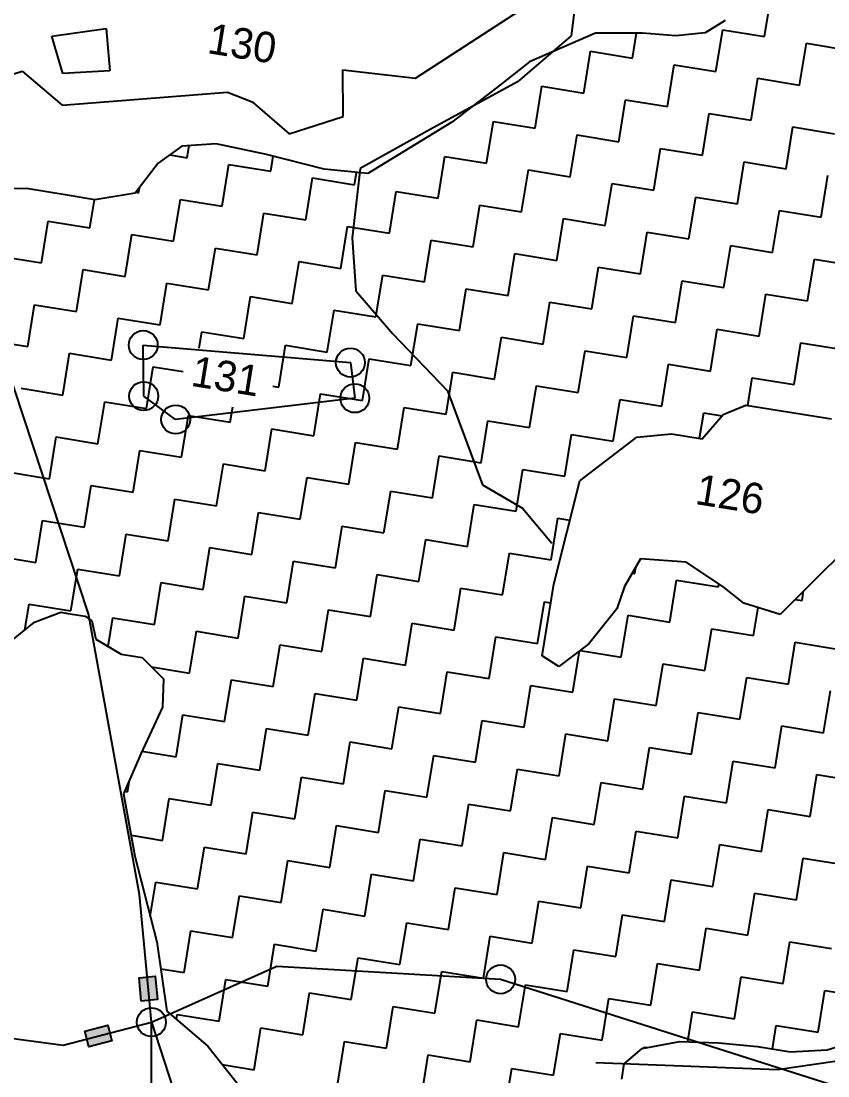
# Model space of a CAD drawing. Header units: metres. Extents: x 318079 to 324759, y 1863980 to 1868406.
# Drawn here: x 319785.2 to 320038, y 1867672.5 to 1868003 of the extents above; entities that cross this region are included whole.
import ezdxf

# ---------------------------------------------------------------- set-up
doc = ezdxf.new("R2010")
doc.units = ezdxf.units.M
for name, color, linetype in [('LINE_WATER', 4, 'Continuous'), ('OTHERS', 1, 'Continuous'), ('POLY_HATCH', 12, 'Continuous'), ('POLY_PARCEL', 6, 'Continuous'), ('TEXT_PARCEL', 7, 'Continuous')]:
    doc.layers.add(name, color=color, linetype=linetype)
doc.styles.add('TEXT_MAP', font='')
doc.styles.get('TEXT_MAP').set_extended_font_data('Kruti Dev 050')

msp = doc.modelspace()

# ---------------------------------------------------------------- hatches: boundary and pattern name
for points in [[(319827.23, 1867703.73), (319822.14, 1867703.25), (319822.83, 1867695.9), (319827.92, 1867696.37)], [(319813.61, 1867683.45), (319812.32, 1867688.4), (319805.17, 1867686.54), (319806.45, 1867681.59)]]:
    msp.add_hatch(color=256).paths.add_polyline_path(points)

# ---------------------------------------------------------------- linework, layer by layer
for points in [[(319822.83, 1867695.9), (319822.14, 1867703.25), (319827.23, 1867703.73), (319827.92, 1867696.37)], [(319805.17, 1867686.54), (319812.32, 1867688.4), (319813.61, 1867683.45), (319806.45, 1867681.59)]]:
    msp.add_lwpolyline(points, close=True)
for centre in [(319823.45, 1867901.49), (319888.38, 1867896), (319823.61, 1867885.49), (319889.78, 1867884.83), (319833.62, 1867878.17), (319935.45, 1867702.74), (319826.02, 1867689.32)]:
    msp.add_circle(centre, 4.52)
at = {"layer": 'LINE_WATER'}
for p, q in [((319960.8, 1868023.57), (319957.52, 1867998.4)), ((319957.52, 1867998.4), (319940.77, 1867983.93)), ((319940.77, 1867983.93), (319913.42, 1867969.06)), ((319913.42, 1867969.06), (319891.41, 1867956.83)), ((319891.41, 1867956.83), (319888.95, 1867935.13)), ((319888.95, 1867935.13), (319890.12, 1867918.46)), ((319890.12, 1867918.46), (319901.65, 1867905.02)), ((319901.65, 1867905.02), (319918.79, 1867887.17)), ((319918.79, 1867887.17), (319929.83, 1867857.67)), ((319929.83, 1867857.67), (319942.36, 1867850.38)), ((319942.36, 1867850.38), (319951.48, 1867839.44)), ((320022.2, 1867674.48), (320081.41, 1867683.14)), ((319965.35, 1867676.64), (320022.2, 1867674.48))]:
    msp.add_line(p, q, dxfattribs=at)
at = {"layer": 'OTHERS'}
for p, q in [((319794.76, 1867998.25), (319811.82, 1868000.73)), ((319798.24, 1867986.63), (319794.76, 1867998.25)), ((319811.82, 1868000.73), (319813.02, 1867987.45)), ((319813.02, 1867987.45), (319798.24, 1867986.63))]:
    msp.add_line(p, q, dxfattribs=at)
at = {"layer": 'POLY_HATCH', "linetype": 'Continuous'}
for p, q in [((320018.18, 1867998.18), (320020.3, 1868011.29)), ((320018.18, 1867998.18), (320020.3, 1868011.29)), ((319976.74, 1867991.44), (319978.01, 1867999.25)), ((319976.74, 1867991.44), (319978.01, 1867999.25)), ((320002.96, 1867987.2), (320005.08, 1868000.3)), ((320002.96, 1867987.2), (320005.08, 1868000.3)), ((320005.08, 1868000.3), (320018.18, 1867998.18)), ((320005.08, 1868000.3), (320018.18, 1867998.18)), ((320029.17, 1867982.96), (320031.29, 1867996.06)), ((320029.17, 1867982.96), (320031.29, 1867996.06)), ((320031.29, 1867996.06), (320044.39, 1867993.94)), ((320031.29, 1867996.06), (320044.39, 1867993.94)), ((319961.52, 1867980.45), (319963.64, 1867993.55)), ((319961.52, 1867980.45), (319963.64, 1867993.55)), ((319963.64, 1867993.55), (319976.74, 1867991.44)), ((319963.64, 1867993.55), (319976.74, 1867991.44)), ((319987.73, 1867976.21), (319989.85, 1867989.32)), ((319987.73, 1867976.21), (319989.85, 1867989.32)), ((319989.85, 1867989.32), (320002.96, 1867987.2)), ((319989.85, 1867989.32), (320002.96, 1867987.2)), ((320013.94, 1867971.97), (320016.06, 1867985.08)), ((320013.94, 1867971.97), (320016.06, 1867985.08)), ((320016.06, 1867985.08), (320029.17, 1867982.96)), ((320016.06, 1867985.08), (320029.17, 1867982.96)), ((319946.29, 1867969.46), (319948.41, 1867982.57)), ((319946.29, 1867969.46), (319948.41, 1867982.57)), ((319948.41, 1867982.57), (319961.52, 1867980.45)), ((319948.41, 1867982.57), (319961.52, 1867980.45)), ((319972.51, 1867965.22), (319974.63, 1867978.33)), ((319972.51, 1867965.22), (319974.63, 1867978.33)), ((319974.63, 1867978.33), (319987.73, 1867976.21)), ((319974.63, 1867978.33), (319987.73, 1867976.21)), ((319931.07, 1867958.48), (319933.19, 1867971.58)), ((319931.07, 1867958.48), (319933.19, 1867971.58)), ((319933.19, 1867971.58), (319946.29, 1867969.46)), ((319933.19, 1867971.58), (319946.29, 1867969.46)), ((319998.72, 1867960.98), (320000.84, 1867974.09)), ((319998.72, 1867960.98), (320000.84, 1867974.09)), ((320000.84, 1867974.09), (320013.94, 1867971.97)), ((320000.84, 1867974.09), (320013.94, 1867971.97)), ((320024.93, 1867956.75), (320027.05, 1867969.85)), ((320024.93, 1867956.75), (320027.05, 1867969.85)), ((320027.05, 1867969.85), (320040.15, 1867967.73)), ((320027.05, 1867969.85), (320040.15, 1867967.73)), ((319957.28, 1867954.24), (319959.4, 1867967.34)), ((319957.28, 1867954.24), (319959.4, 1867967.34)), ((319959.4, 1867967.34), (319972.51, 1867965.22)), ((319959.4, 1867967.34), (319972.51, 1867965.22)), ((319831.76, 1867961.09), (319837.21, 1867960.21)), ((319831.76, 1867961.09), (319837.21, 1867960.21)), ((319837.21, 1867960.21), (319837.82, 1867963.99)), ((319837.21, 1867960.21), (319837.82, 1867963.99)), ((319983.49, 1867950), (319985.61, 1867963.1)), ((319983.49, 1867950), (319985.61, 1867963.1)), ((319985.61, 1867963.1), (319998.72, 1867960.98)), ((319985.61, 1867963.1), (319998.72, 1867960.98)), ((319848.2, 1867944.99), (319850.32, 1867958.09)), ((319848.2, 1867944.99), (319850.32, 1867958.09)), ((319850.32, 1867958.09), (319863.42, 1867955.97)), ((319850.32, 1867958.09), (319863.42, 1867955.97)), ((319863.42, 1867955.97), (319864.18, 1867960.65)), ((319863.42, 1867955.97), (319864.18, 1867960.65)), ((319915.84, 1867947.49), (319917.96, 1867960.6)), ((319915.84, 1867947.49), (319917.96, 1867960.6)), ((319917.96, 1867960.6), (319931.07, 1867958.48)), ((319917.96, 1867960.6), (319931.07, 1867958.48)), ((320009.7, 1867945.76), (320011.82, 1867958.86)), ((320009.7, 1867945.76), (320011.82, 1867958.86)), ((320011.82, 1867958.86), (320024.93, 1867956.75)), ((320011.82, 1867958.86), (320024.93, 1867956.75)), ((319889.63, 1867951.73), (319890.26, 1867955.59)), ((319889.63, 1867951.73), (319890.26, 1867955.59)), ((319942.05, 1867943.25), (319944.17, 1867956.36)), ((319942.05, 1867943.25), (319944.17, 1867956.36)), ((319944.17, 1867956.36), (319957.28, 1867954.24)), ((319944.17, 1867956.36), (319957.28, 1867954.24)), ((320035.91, 1867941.52), (320038.03, 1867954.63)), ((320035.91, 1867941.52), (320038.03, 1867954.63)), ((319874.41, 1867940.75), (319876.53, 1867953.85)), ((319874.41, 1867940.75), (319876.53, 1867953.85)), ((319876.53, 1867953.85), (319889.63, 1867951.73)), ((319876.53, 1867953.85), (319889.63, 1867951.73)), ((319968.27, 1867939.01), (319970.39, 1867952.12)), ((319968.27, 1867939.01), (319970.39, 1867952.12)), ((319970.39, 1867952.12), (319983.49, 1867950)), ((319970.39, 1867952.12), (319983.49, 1867950)), ((319821.14, 1867949.36), (319821.99, 1867949.23)), ((319821.14, 1867949.36), (319821.99, 1867949.23)), ((319821.99, 1867949.23), (319822.24, 1867950.79)), ((319821.99, 1867949.23), (319822.24, 1867950.79)), ((319900.62, 1867936.51), (319902.74, 1867949.61)), ((319900.62, 1867936.51), (319902.74, 1867949.61)), ((319902.74, 1867949.61), (319915.84, 1867947.49)), ((319902.74, 1867949.61), (319915.84, 1867947.49)), ((319994.48, 1867934.77), (319996.6, 1867947.88)), ((319994.48, 1867934.77), (319996.6, 1867947.88)), ((319996.6, 1867947.88), (320009.7, 1867945.76)), ((319996.6, 1867947.88), (320009.7, 1867945.76)), ((319806.76, 1867938.24), (319808.19, 1867947.05)), ((319806.76, 1867938.24), (319808.19, 1867947.05)), ((319832.97, 1867934), (319835.09, 1867947.11)), ((319832.97, 1867934), (319835.09, 1867947.11)), ((319835.09, 1867947.11), (319848.2, 1867944.99)), ((319835.09, 1867947.11), (319848.2, 1867944.99)), ((319926.83, 1867932.27), (319928.95, 1867945.37)), ((319926.83, 1867932.27), (319928.95, 1867945.37)), ((319928.95, 1867945.37), (319942.05, 1867943.25)), ((319928.95, 1867945.37), (319942.05, 1867943.25)), ((319859.18, 1867929.76), (319861.3, 1867942.87)), ((319859.18, 1867929.76), (319861.3, 1867942.87)), ((319861.3, 1867942.87), (319874.41, 1867940.75)), ((319861.3, 1867942.87), (319874.41, 1867940.75)), ((320020.69, 1867930.53), (320022.81, 1867943.64)), ((320020.69, 1867930.53), (320022.81, 1867943.64)), ((320022.81, 1867943.64), (320035.91, 1867941.52)), ((320022.81, 1867943.64), (320035.91, 1867941.52)), ((319791.54, 1867927.26), (319793.66, 1867940.36)), ((319791.54, 1867927.26), (319793.66, 1867940.36)), ((319793.66, 1867940.36), (319806.76, 1867938.24)), ((319793.66, 1867940.36), (319806.76, 1867938.24)), ((319885.39, 1867925.52), (319887.51, 1867938.63)), ((319885.39, 1867925.52), (319887.51, 1867938.63)), ((319887.51, 1867938.63), (319900.62, 1867936.51)), ((319887.51, 1867938.63), (319900.62, 1867936.51)), ((319953.04, 1867928.03), (319955.16, 1867941.13)), ((319953.04, 1867928.03), (319955.16, 1867941.13)), ((319955.16, 1867941.13), (319968.27, 1867939.01)), ((319955.16, 1867941.13), (319968.27, 1867939.01)), ((319817.75, 1867923.02), (319819.87, 1867936.12)), ((319817.75, 1867923.02), (319819.87, 1867936.12)), ((319819.87, 1867936.12), (319832.97, 1867934)), ((319819.87, 1867936.12), (319832.97, 1867934)), ((319979.25, 1867923.79), (319981.37, 1867936.89)), ((319979.25, 1867923.79), (319981.37, 1867936.89)), ((319981.37, 1867936.89), (319994.48, 1867934.77)), ((319981.37, 1867936.89), (319994.48, 1867934.77)), ((319843.96, 1867918.78), (319846.08, 1867931.88)), ((319843.96, 1867918.78), (319846.08, 1867931.88)), ((319846.08, 1867931.88), (319859.18, 1867929.76)), ((319846.08, 1867931.88), (319859.18, 1867929.76)), ((319911.6, 1867921.28), (319913.72, 1867934.39)), ((319911.6, 1867921.28), (319913.72, 1867934.39)), ((319913.72, 1867934.39), (319926.83, 1867932.27)), ((319913.72, 1867934.39), (319926.83, 1867932.27)), ((320005.46, 1867919.55), (320007.58, 1867932.65)), ((320005.46, 1867919.55), (320007.58, 1867932.65)), ((320007.58, 1867932.65), (320020.69, 1867930.53)), ((320007.58, 1867932.65), (320020.69, 1867930.53)), ((319778.43, 1867929.38), (319791.54, 1867927.26)), ((319778.43, 1867929.38), (319791.54, 1867927.26)), ((319937.82, 1867917.04), (319939.94, 1867930.15)), ((319937.82, 1867917.04), (319939.94, 1867930.15)), ((319939.94, 1867930.15), (319953.04, 1867928.03)), ((319939.94, 1867930.15), (319953.04, 1867928.03)), ((320031.67, 1867915.31), (320033.79, 1867928.41)), ((320031.67, 1867915.31), (320033.79, 1867928.41)), ((320033.79, 1867928.41), (320046.9, 1867926.29)), ((320033.79, 1867928.41), (320046.9, 1867926.29)), ((319802.52, 1867912.03), (319804.64, 1867925.14)), ((319802.52, 1867912.03), (319804.64, 1867925.14)), ((319804.64, 1867925.14), (319817.75, 1867923.02)), ((319804.64, 1867925.14), (319817.75, 1867923.02)), ((319870.17, 1867914.54), (319872.29, 1867927.64)), ((319870.17, 1867914.54), (319872.29, 1867927.64)), ((319872.29, 1867927.64), (319885.39, 1867925.52)), ((319872.29, 1867927.64), (319885.39, 1867925.52)), ((319964.03, 1867912.8), (319966.15, 1867925.91)), ((319964.03, 1867912.8), (319966.15, 1867925.91)), ((319966.15, 1867925.91), (319979.25, 1867923.79)), ((319966.15, 1867925.91), (319979.25, 1867923.79)), ((319896.38, 1867910.3), (319898.5, 1867923.4)), ((319896.38, 1867910.3), (319898.5, 1867923.4)), ((319898.5, 1867923.4), (319911.6, 1867921.28)), ((319898.5, 1867923.4), (319911.6, 1867921.28)), ((319990.24, 1867908.56), (319992.36, 1867921.67)), ((319990.24, 1867908.56), (319992.36, 1867921.67)), ((319992.36, 1867921.67), (320005.46, 1867919.55)), ((319992.36, 1867921.67), (320005.46, 1867919.55)), ((319828.73, 1867907.79), (319830.85, 1867920.9)), ((319828.73, 1867907.79), (319830.85, 1867920.9)), ((319830.85, 1867920.9), (319843.96, 1867918.78)), ((319830.85, 1867920.9), (319843.96, 1867918.78)), ((319922.59, 1867906.06), (319924.71, 1867919.16)), ((319922.59, 1867906.06), (319924.71, 1867919.16)), ((319924.71, 1867919.16), (319937.82, 1867917.04)), ((319924.71, 1867919.16), (319937.82, 1867917.04)), ((319854.94, 1867903.55), (319857.06, 1867916.66)), ((319854.94, 1867903.55), (319857.06, 1867916.66)), ((319857.06, 1867916.66), (319870.17, 1867914.54)), ((319857.06, 1867916.66), (319870.17, 1867914.54)), ((319948.8, 1867901.82), (319950.92, 1867914.92)), ((319948.8, 1867901.82), (319950.92, 1867914.92)), ((319950.92, 1867914.92), (319964.03, 1867912.8)), ((319950.92, 1867914.92), (319964.03, 1867912.8)), ((320016.45, 1867904.32), (320018.57, 1867917.43)), ((320016.45, 1867904.32), (320018.57, 1867917.43)), ((320018.57, 1867917.43), (320031.67, 1867915.31)), ((320018.57, 1867917.43), (320031.67, 1867915.31)), ((319787.3, 1867901.04), (319789.42, 1867914.15)), ((319787.3, 1867901.04), (319789.42, 1867914.15)), ((319789.42, 1867914.15), (319802.52, 1867912.03)), ((319789.42, 1867914.15), (319802.52, 1867912.03)), ((319881.15, 1867899.31), (319883.27, 1867912.42)), ((319881.15, 1867899.31), (319883.27, 1867912.42)), ((319883.27, 1867912.42), (319896.38, 1867910.3)), ((319883.27, 1867912.42), (319896.38, 1867910.3)), ((319813.51, 1867896.81), (319815.63, 1867909.91)), ((319813.51, 1867896.81), (319815.63, 1867909.91)), ((319815.63, 1867909.91), (319828.73, 1867907.79)), ((319815.63, 1867909.91), (319828.73, 1867907.79)), ((319975.01, 1867897.58), (319977.13, 1867910.68)), ((319975.01, 1867897.58), (319977.13, 1867910.68)), ((319977.13, 1867910.68), (319990.24, 1867908.56)), ((319977.13, 1867910.68), (319990.24, 1867908.56)), ((319841.01, 1867900.54), (319841.84, 1867905.67)), ((319841.01, 1867900.54), (319841.84, 1867905.67)), ((319841.84, 1867905.67), (319854.94, 1867903.55)), ((319841.84, 1867905.67), (319854.94, 1867903.55)), ((319907.37, 1867895.07), (319909.48, 1867908.18)), ((319907.37, 1867895.07), (319909.48, 1867908.18)), ((319909.48, 1867908.18), (319922.59, 1867906.06)), ((319909.48, 1867908.18), (319922.59, 1867906.06)), ((320001.22, 1867893.34), (320003.34, 1867906.44)), ((320001.22, 1867893.34), (320003.34, 1867906.44)), ((320003.34, 1867906.44), (320016.45, 1867904.32)), ((320003.34, 1867906.44), (320016.45, 1867904.32)), ((319774.19, 1867903.16), (319787.3, 1867901.04)), ((319774.19, 1867903.16), (319787.3, 1867901.04)), ((319933.58, 1867890.83), (319935.7, 1867903.94)), ((319933.58, 1867890.83), (319935.7, 1867903.94)), ((319935.7, 1867903.94), (319948.8, 1867901.82)), ((319935.7, 1867903.94), (319948.8, 1867901.82)), ((320027.43, 1867889.1), (320029.55, 1867902.2)), ((320027.43, 1867889.1), (320029.55, 1867902.2)), ((320029.55, 1867902.2), (320042.66, 1867900.08)), ((320029.55, 1867902.2), (320042.66, 1867900.08)), ((319798.28, 1867885.82), (319800.4, 1867898.93)), ((319798.28, 1867885.82), (319800.4, 1867898.93)), ((319800.4, 1867898.93), (319813.51, 1867896.81)), ((319800.4, 1867898.93), (319813.51, 1867896.81)), ((319865.93, 1867888.33), (319868.05, 1867901.43)), ((319865.93, 1867888.33), (319868.05, 1867901.43)), ((319868.05, 1867901.43), (319881.15, 1867899.31)), ((319868.05, 1867901.43), (319881.15, 1867899.31)), ((319959.79, 1867886.59), (319961.91, 1867899.7)), ((319959.79, 1867886.59), (319961.91, 1867899.7)), ((319961.91, 1867899.7), (319975.01, 1867897.58)), ((319961.91, 1867899.7), (319975.01, 1867897.58)), ((319892.14, 1867884.09), (319894.26, 1867897.19)), ((319892.14, 1867884.09), (319894.26, 1867897.19)), ((319894.26, 1867897.19), (319907.37, 1867895.07)), ((319894.26, 1867897.19), (319907.37, 1867895.07)), ((319986, 1867882.35), (319988.12, 1867895.46)), ((319986, 1867882.35), (319988.12, 1867895.46)), ((319988.12, 1867895.46), (320001.22, 1867893.34)), ((319988.12, 1867895.46), (320001.22, 1867893.34)), ((319824.49, 1867881.58), (319826.61, 1867894.69)), ((319824.49, 1867881.58), (319826.61, 1867894.69)), ((319826.61, 1867894.69), (319836.01, 1867893.17)), ((319826.61, 1867894.69), (319836.01, 1867893.17)), ((319918.35, 1867879.85), (319920.47, 1867892.95)), ((319918.35, 1867879.85), (319920.47, 1867892.95)), ((319920.47, 1867892.95), (319933.58, 1867890.83)), ((319920.47, 1867892.95), (319933.58, 1867890.83)), ((319864.1, 1867888.62), (319865.93, 1867888.33)), ((319864.1, 1867888.62), (319865.93, 1867888.33)), ((319944.56, 1867875.61), (319946.68, 1867888.71)), ((319944.56, 1867875.61), (319946.68, 1867888.71)), ((319946.68, 1867888.71), (319959.79, 1867886.59)), ((319946.68, 1867888.71), (319959.79, 1867886.59)), ((320012.93, 1867882.6), (320014.33, 1867891.22)), ((320012.93, 1867882.6), (320014.33, 1867891.22)), ((320014.33, 1867891.22), (320027.43, 1867889.1)), ((320014.33, 1867891.22), (320027.43, 1867889.1)), ((319785.18, 1867887.94), (319798.28, 1867885.82)), ((319785.18, 1867887.94), (319798.28, 1867885.82)), ((319876.91, 1867873.1), (319879.03, 1867886.21)), ((319876.91, 1867873.1), (319879.03, 1867886.21)), ((319879.03, 1867886.21), (319892.14, 1867884.09)), ((319879.03, 1867886.21), (319892.14, 1867884.09)), ((319809.27, 1867870.59), (319811.39, 1867883.7)), ((319809.27, 1867870.59), (319811.39, 1867883.7)), ((319811.39, 1867883.7), (319824.49, 1867881.58)), ((319811.39, 1867883.7), (319824.49, 1867881.58)), ((319850.7, 1867877.34), (319851.49, 1867882.17)), ((319850.7, 1867877.34), (319851.49, 1867882.17)), ((319903.13, 1867868.86), (319905.25, 1867881.97)), ((319903.13, 1867868.86), (319905.25, 1867881.97)), ((319905.25, 1867881.97), (319918.35, 1867879.85)), ((319905.25, 1867881.97), (319918.35, 1867879.85)), ((319970.77, 1867871.37), (319972.89, 1867884.47)), ((319970.77, 1867871.37), (319972.89, 1867884.47)), ((319972.89, 1867884.47), (319986, 1867882.35)), ((319972.89, 1867884.47), (319986, 1867882.35)), ((319835.48, 1867866.35), (319837.6, 1867879.46)), ((319835.48, 1867866.35), (319837.6, 1867879.46)), ((319837.6, 1867879.46), (319850.7, 1867877.34)), ((319837.6, 1867879.46), (319850.7, 1867877.34)), ((319997.81, 1867872.27), (319999.1, 1867880.23)), ((319997.81, 1867872.27), (319999.1, 1867880.23)), ((319999.1, 1867880.23), (320004.85, 1867879.3)), ((319999.1, 1867880.23), (320004.85, 1867879.3)), ((319861.69, 1867862.12), (319863.81, 1867875.22)), ((319861.69, 1867862.12), (319863.81, 1867875.22)), ((319863.81, 1867875.22), (319876.91, 1867873.1)), ((319863.81, 1867875.22), (319876.91, 1867873.1)), ((319929.34, 1867864.62), (319931.46, 1867877.73)), ((319929.34, 1867864.62), (319931.46, 1867877.73)), ((319931.46, 1867877.73), (319944.56, 1867875.61)), ((319931.46, 1867877.73), (319944.56, 1867875.61)), ((319794.04, 1867859.61), (319796.16, 1867872.71)), ((319794.04, 1867859.61), (319796.16, 1867872.71)), ((319796.16, 1867872.71), (319809.27, 1867870.59)), ((319796.16, 1867872.71), (319809.27, 1867870.59)), ((319955.55, 1867860.38), (319957.67, 1867873.49)), ((319955.55, 1867860.38), (319957.67, 1867873.49)), ((319957.67, 1867873.49), (319970.77, 1867871.37)), ((319957.67, 1867873.49), (319970.77, 1867871.37)), ((319887.9, 1867857.88), (319890.02, 1867870.98)), ((319887.9, 1867857.88), (319890.02, 1867870.98)), ((319890.02, 1867870.98), (319903.13, 1867868.86)), ((319890.02, 1867870.98), (319903.13, 1867868.86)), ((319820.25, 1867855.37), (319822.37, 1867868.47)), ((319820.25, 1867855.37), (319822.37, 1867868.47)), ((319822.37, 1867868.47), (319835.48, 1867866.35)), ((319822.37, 1867868.47), (319835.48, 1867866.35)), ((319914.11, 1867853.64), (319916.23, 1867866.74)), ((319914.11, 1867853.64), (319916.23, 1867866.74)), ((319916.23, 1867866.74), (319929.34, 1867864.62)), ((319916.23, 1867866.74), (319929.34, 1867864.62)), ((319846.46, 1867851.13), (319848.58, 1867864.24)), ((319846.46, 1867851.13), (319848.58, 1867864.24)), ((319848.58, 1867864.24), (319861.69, 1867862.12)), ((319848.58, 1867864.24), (319861.69, 1867862.12)), ((319940.32, 1867849.4), (319942.44, 1867862.5)), ((319940.32, 1867849.4), (319942.44, 1867862.5)), ((319942.44, 1867862.5), (319955.55, 1867860.38)), ((319942.44, 1867862.5), (319955.55, 1867860.38)), ((319780.94, 1867861.73), (319794.04, 1867859.61)), ((319780.94, 1867861.73), (319794.04, 1867859.61)), ((319872.68, 1867846.89), (319874.79, 1867860)), ((319872.68, 1867846.89), (319874.79, 1867860)), ((319874.79, 1867860), (319887.9, 1867857.88)), ((319874.79, 1867860), (319887.9, 1867857.88)), ((319805.03, 1867844.38), (319807.15, 1867857.49)), ((319805.03, 1867844.38), (319807.15, 1867857.49)), ((319807.15, 1867857.49), (319820.25, 1867855.37)), ((319807.15, 1867857.49), (319820.25, 1867855.37)), ((319898.89, 1867842.65), (319901.01, 1867855.76)), ((319898.89, 1867842.65), (319901.01, 1867855.76)), ((319901.01, 1867855.76), (319914.11, 1867853.64)), ((319901.01, 1867855.76), (319914.11, 1867853.64)), ((319831.24, 1867840.14), (319833.36, 1867853.25)), ((319831.24, 1867840.14), (319833.36, 1867853.25)), ((319833.36, 1867853.25), (319846.46, 1867851.13)), ((319833.36, 1867853.25), (319846.46, 1867851.13)), ((319857.45, 1867835.9), (319859.57, 1867849.01)), ((319857.45, 1867835.9), (319859.57, 1867849.01)), ((319859.57, 1867849.01), (319872.68, 1867846.89)), ((319859.57, 1867849.01), (319872.68, 1867846.89)), ((319925.1, 1867838.41), (319927.22, 1867851.52)), ((319925.1, 1867838.41), (319927.22, 1867851.52)), ((319927.22, 1867851.52), (319940.32, 1867849.4)), ((319927.22, 1867851.52), (319940.32, 1867849.4)), ((319789.8, 1867833.4), (319791.92, 1867846.5)), ((319789.8, 1867833.4), (319791.92, 1867846.5)), ((319791.92, 1867846.5), (319805.03, 1867844.38)), ((319791.92, 1867846.5), (319805.03, 1867844.38)), ((319951.31, 1867834.17), (319953.43, 1867847.28)), ((319951.31, 1867834.17), (319953.43, 1867847.28)), ((319953.43, 1867847.28), (319957.15, 1867846.67)), ((319953.43, 1867847.28), (319957.15, 1867846.67)), ((319816.01, 1867829.16), (319818.13, 1867842.26)), ((319816.01, 1867829.16), (319818.13, 1867842.26)), ((319818.13, 1867842.26), (319831.24, 1867840.14)), ((319818.13, 1867842.26), (319831.24, 1867840.14)), ((319883.66, 1867831.67), (319885.78, 1867844.77)), ((319883.66, 1867831.67), (319885.78, 1867844.77)), ((319885.78, 1867844.77), (319898.89, 1867842.65)), ((319885.78, 1867844.77), (319898.89, 1867842.65)), ((319909.87, 1867827.43), (319911.99, 1867840.53)), ((319909.87, 1867827.43), (319911.99, 1867840.53)), ((319911.99, 1867840.53), (319925.1, 1867838.41)), ((319911.99, 1867840.53), (319925.1, 1867838.41)), ((319776.7, 1867835.52), (319789.8, 1867833.4)), ((319776.7, 1867835.52), (319789.8, 1867833.4)), ((319842.22, 1867824.92), (319844.34, 1867838.02)), ((319842.22, 1867824.92), (319844.34, 1867838.02)), ((319844.34, 1867838.02), (319857.45, 1867835.9)), ((319844.34, 1867838.02), (319857.45, 1867835.9)), ((319936.08, 1867823.19), (319938.2, 1867836.29)), ((319936.08, 1867823.19), (319938.2, 1867836.29)), ((319938.2, 1867836.29), (319951.31, 1867834.17)), ((319938.2, 1867836.29), (319951.31, 1867834.17)), ((319868.44, 1867820.68), (319870.56, 1867833.78)), ((319868.44, 1867820.68), (319870.56, 1867833.78)), ((319870.56, 1867833.78), (319883.66, 1867831.67)), ((319870.56, 1867833.78), (319883.66, 1867831.67)), ((319800.79, 1867818.17), (319802.91, 1867831.28)), ((319800.79, 1867818.17), (319802.91, 1867831.28)), ((319802.91, 1867831.28), (319816.01, 1867829.16)), ((319802.91, 1867831.28), (319816.01, 1867829.16)), ((319894.65, 1867816.44), (319896.77, 1867829.55)), ((319894.65, 1867816.44), (319896.77, 1867829.55)), ((319896.77, 1867829.55), (319909.87, 1867827.43)), ((319896.77, 1867829.55), (319909.87, 1867827.43)), ((319976.74, 1867830.06), (319977.52, 1867829.93)), ((319976.74, 1867830.06), (319977.52, 1867829.93)), ((319977.52, 1867829.93), (319977.84, 1867831.93)), ((319977.52, 1867829.93), (319977.84, 1867831.93)), ((319827, 1867813.93), (319829.12, 1867827.04)), ((319827, 1867813.93), (319829.12, 1867827.04)), ((319829.12, 1867827.04), (319842.22, 1867824.92)), ((319829.12, 1867827.04), (319842.22, 1867824.92)), ((319988.5, 1867814.71), (319990.62, 1867827.81)), ((319988.5, 1867814.71), (319990.62, 1867827.81)), ((319990.62, 1867827.81), (320003.73, 1867825.69)), ((319990.62, 1867827.81), (320003.73, 1867825.69)), ((320003.73, 1867825.69), (320003.88, 1867826.62)), ((320003.73, 1867825.69), (320003.88, 1867826.62)), ((319853.21, 1867809.69), (319855.33, 1867822.8)), ((319853.21, 1867809.69), (319855.33, 1867822.8)), ((319855.33, 1867822.8), (319868.44, 1867820.68)), ((319855.33, 1867822.8), (319868.44, 1867820.68)), ((319920.86, 1867812.2), (319922.98, 1867825.31)), ((319920.86, 1867812.2), (319922.98, 1867825.31)), ((319922.98, 1867825.31), (319936.08, 1867823.19)), ((319922.98, 1867825.31), (319936.08, 1867823.19)), ((320029.94, 1867821.45), (320030.42, 1867824.45)), ((320029.94, 1867821.45), (320030.42, 1867824.45)), ((319786.39, 1867812.29), (319787.68, 1867820.29)), ((319786.39, 1867812.29), (319787.68, 1867820.29)), ((319787.68, 1867820.29), (319800.79, 1867818.17)), ((319787.68, 1867820.29), (319800.79, 1867818.17)), ((319947.07, 1867807.96), (319949.19, 1867821.07)), ((319947.07, 1867807.96), (319949.19, 1867821.07)), ((319949.19, 1867821.07), (319951.17, 1867820.75)), ((319949.19, 1867821.07), (319951.17, 1867820.75)), ((320014.71, 1867810.47), (320016.13, 1867819.25)), ((320014.71, 1867810.47), (320016.13, 1867819.25)), ((320027.78, 1867821.8), (320029.94, 1867821.45)), ((320027.78, 1867821.8), (320029.94, 1867821.45)), ((319812.44, 1867807.03), (319813.89, 1867816.05)), ((319812.44, 1867807.03), (319813.89, 1867816.05)), ((319813.89, 1867816.05), (319827, 1867813.93)), ((319813.89, 1867816.05), (319827, 1867813.93)), ((319879.42, 1867805.45), (319881.54, 1867818.56)), ((319879.42, 1867805.45), (319881.54, 1867818.56)), ((319881.54, 1867818.56), (319894.65, 1867816.44)), ((319881.54, 1867818.56), (319894.65, 1867816.44)), ((319973.28, 1867803.72), (319975.4, 1867816.83)), ((319973.28, 1867803.72), (319975.4, 1867816.83)), ((319975.4, 1867816.83), (319988.5, 1867814.71)), ((319975.4, 1867816.83), (319988.5, 1867814.71)), ((319905.63, 1867801.21), (319907.75, 1867814.32)), ((319905.63, 1867801.21), (319907.75, 1867814.32)), ((319907.75, 1867814.32), (319920.86, 1867812.2)), ((319907.75, 1867814.32), (319920.86, 1867812.2)), ((319999.49, 1867799.48), (320001.61, 1867812.59)), ((319999.49, 1867799.48), (320001.61, 1867812.59)), ((320001.61, 1867812.59), (320014.71, 1867810.47)), ((320001.61, 1867812.59), (320014.71, 1867810.47)), ((319837.99, 1867798.71), (319840.11, 1867811.81)), ((319837.99, 1867798.71), (319840.11, 1867811.81)), ((319840.11, 1867811.81), (319853.21, 1867809.69)), ((319840.11, 1867811.81), (319853.21, 1867809.69)), ((319931.84, 1867796.98), (319933.96, 1867810.08)), ((319931.84, 1867796.98), (319933.96, 1867810.08)), ((319933.96, 1867810.08), (319947.07, 1867807.96)), ((319933.96, 1867810.08), (319947.07, 1867807.96)), ((319864.2, 1867794.47), (319866.32, 1867807.57)), ((319864.2, 1867794.47), (319866.32, 1867807.57)), ((319866.32, 1867807.57), (319879.42, 1867805.45)), ((319866.32, 1867807.57), (319879.42, 1867805.45)), ((319960.37, 1867805.81), (319973.28, 1867803.72)), ((319960.37, 1867805.81), (319973.28, 1867803.72)), ((320025.7, 1867795.24), (320027.82, 1867808.35)), ((320025.7, 1867795.24), (320027.82, 1867808.35)), ((320027.82, 1867808.35), (320040.92, 1867806.23)), ((320027.82, 1867808.35), (320040.92, 1867806.23)), ((319890.41, 1867790.23), (319892.53, 1867803.33)), ((319890.41, 1867790.23), (319892.53, 1867803.33)), ((319892.53, 1867803.33), (319905.63, 1867801.21)), ((319892.53, 1867803.33), (319905.63, 1867801.21)), ((319958.05, 1867792.74), (319960.14, 1867805.63)), ((319958.05, 1867792.74), (319960.14, 1867805.63)), ((319826.01, 1867800.65), (319837.99, 1867798.71)), ((319826.01, 1867800.65), (319837.99, 1867798.71)), ((319984.26, 1867788.5), (319986.38, 1867801.6)), ((319984.26, 1867788.5), (319986.38, 1867801.6)), ((319986.38, 1867801.6), (319999.49, 1867799.48)), ((319986.38, 1867801.6), (319999.49, 1867799.48)), ((319848.97, 1867783.48), (319851.09, 1867796.59)), ((319848.97, 1867783.48), (319851.09, 1867796.59)), ((319851.09, 1867796.59), (319864.2, 1867794.47)), ((319851.09, 1867796.59), (319864.2, 1867794.47)), ((319916.62, 1867785.99), (319918.74, 1867799.1)), ((319916.62, 1867785.99), (319918.74, 1867799.1)), ((319918.74, 1867799.1), (319931.84, 1867796.98)), ((319918.74, 1867799.1), (319931.84, 1867796.98)), ((320010.47, 1867784.26), (320012.59, 1867797.36)), ((320010.47, 1867784.26), (320012.59, 1867797.36)), ((320012.59, 1867797.36), (320025.7, 1867795.24)), ((320012.59, 1867797.36), (320025.7, 1867795.24)), ((319942.83, 1867781.75), (319944.95, 1867794.86)), ((319942.83, 1867781.75), (319944.95, 1867794.86)), ((319944.95, 1867794.86), (319958.05, 1867792.74)), ((319944.95, 1867794.86), (319958.05, 1867792.74)), ((320036.68, 1867780.02), (320038.8, 1867793.12)), ((320036.68, 1867780.02), (320038.8, 1867793.12)), ((319875.18, 1867779.24), (319877.3, 1867792.35)), ((319875.18, 1867779.24), (319877.3, 1867792.35)), ((319877.3, 1867792.35), (319890.41, 1867790.23)), ((319877.3, 1867792.35), (319890.41, 1867790.23)), ((319969.04, 1867777.51), (319971.16, 1867790.62)), ((319969.04, 1867777.51), (319971.16, 1867790.62)), ((319971.16, 1867790.62), (319984.26, 1867788.5)), ((319971.16, 1867790.62), (319984.26, 1867788.5)), ((319901.39, 1867775), (319903.51, 1867788.11)), ((319901.39, 1867775), (319903.51, 1867788.11)), ((319903.51, 1867788.11), (319916.62, 1867785.99)), ((319903.51, 1867788.11), (319916.62, 1867785.99)), ((319995.25, 1867773.27), (319997.37, 1867786.38)), ((319995.25, 1867773.27), (319997.37, 1867786.38)), ((319997.37, 1867786.38), (320010.47, 1867784.26)), ((319997.37, 1867786.38), (320010.47, 1867784.26)), ((319833.75, 1867772.5), (319835.87, 1867785.6)), ((319833.75, 1867772.5), (319835.87, 1867785.6)), ((319835.87, 1867785.6), (319848.97, 1867783.48)), ((319835.87, 1867785.6), (319848.97, 1867783.48)), ((319927.6, 1867770.76), (319929.72, 1867783.87)), ((319927.6, 1867770.76), (319929.72, 1867783.87)), ((319929.72, 1867783.87), (319942.83, 1867781.75)), ((319929.72, 1867783.87), (319942.83, 1867781.75)), ((319859.96, 1867768.26), (319862.08, 1867781.36)), ((319859.96, 1867768.26), (319862.08, 1867781.36)), ((319862.08, 1867781.36), (319875.18, 1867779.24)), ((319862.08, 1867781.36), (319875.18, 1867779.24)), ((319953.81, 1867766.52), (319955.93, 1867779.63)), ((319953.81, 1867766.52), (319955.93, 1867779.63)), ((319955.93, 1867779.63), (319969.04, 1867777.51)), ((319955.93, 1867779.63), (319969.04, 1867777.51)), ((320021.46, 1867769.03), (320023.58, 1867782.14)), ((320021.46, 1867769.03), (320023.58, 1867782.14)), ((320023.58, 1867782.14), (320036.68, 1867780.02)), ((320023.58, 1867782.14), (320036.68, 1867780.02)), ((319886.17, 1867764.02), (319888.29, 1867777.12)), ((319886.17, 1867764.02), (319888.29, 1867777.12)), ((319888.29, 1867777.12), (319901.39, 1867775)), ((319888.29, 1867777.12), (319901.39, 1867775)), ((319823.05, 1867774.23), (319833.75, 1867772.5)), ((319823.05, 1867774.23), (319833.75, 1867772.5)), ((319912.38, 1867759.78), (319914.5, 1867772.88)), ((319912.38, 1867759.78), (319914.5, 1867772.88)), ((319914.5, 1867772.88), (319927.6, 1867770.76)), ((319914.5, 1867772.88), (319927.6, 1867770.76)), ((319980.02, 1867762.29), (319982.14, 1867775.39)), ((319980.02, 1867762.29), (319982.14, 1867775.39)), ((319982.14, 1867775.39), (319995.25, 1867773.27)), ((319982.14, 1867775.39), (319995.25, 1867773.27)), ((319844.73, 1867757.27), (319846.85, 1867770.38)), ((319844.73, 1867757.27), (319846.85, 1867770.38)), ((319846.85, 1867770.38), (319859.96, 1867768.26)), ((319846.85, 1867770.38), (319859.96, 1867768.26)), ((320006.23, 1867758.05), (320008.35, 1867771.15)), ((320006.23, 1867758.05), (320008.35, 1867771.15)), ((320008.35, 1867771.15), (320021.46, 1867769.03)), ((320008.35, 1867771.15), (320021.46, 1867769.03)), ((319870.94, 1867753.03), (319873.06, 1867766.14)), ((319870.94, 1867753.03), (319873.06, 1867766.14)), ((319873.06, 1867766.14), (319886.17, 1867764.02)), ((319873.06, 1867766.14), (319886.17, 1867764.02)), ((319938.59, 1867755.54), (319940.71, 1867768.64)), ((319938.59, 1867755.54), (319940.71, 1867768.64)), ((319940.71, 1867768.64), (319953.81, 1867766.52)), ((319940.71, 1867768.64), (319953.81, 1867766.52)), ((320032.45, 1867753.81), (320034.56, 1867766.91)), ((320032.45, 1867753.81), (320034.56, 1867766.91)), ((320034.56, 1867766.91), (320047.67, 1867764.79)), ((320034.56, 1867766.91), (320047.67, 1867764.79)), ((319818.52, 1867761.51), (319819.1, 1867765.1)), ((319818.52, 1867761.51), (319819.1, 1867765.1)), ((319964.8, 1867751.3), (319966.92, 1867764.41)), ((319964.8, 1867751.3), (319966.92, 1867764.41)), ((319966.92, 1867764.41), (319980.02, 1867762.29)), ((319966.92, 1867764.41), (319980.02, 1867762.29)), ((319817.62, 1867761.66), (319818.52, 1867761.51)), ((319817.62, 1867761.66), (319818.52, 1867761.51)), ((319897.15, 1867748.79), (319899.27, 1867761.9)), ((319897.15, 1867748.79), (319899.27, 1867761.9)), ((319899.27, 1867761.9), (319912.38, 1867759.78)), ((319899.27, 1867761.9), (319912.38, 1867759.78)), ((319991.01, 1867747.06), (319993.13, 1867760.17)), ((319991.01, 1867747.06), (319993.13, 1867760.17)), ((319993.13, 1867760.17), (320006.23, 1867758.05)), ((319993.13, 1867760.17), (320006.23, 1867758.05)), ((319829.51, 1867746.29), (319831.63, 1867759.39)), ((319829.51, 1867746.29), (319831.63, 1867759.39)), ((319831.63, 1867759.39), (319844.73, 1867757.27)), ((319831.63, 1867759.39), (319844.73, 1867757.27)), ((319923.36, 1867744.55), (319925.48, 1867757.66)), ((319923.36, 1867744.55), (319925.48, 1867757.66)), ((319925.48, 1867757.66), (319938.59, 1867755.54)), ((319925.48, 1867757.66), (319938.59, 1867755.54)), ((319855.72, 1867742.05), (319857.84, 1867755.15)), ((319855.72, 1867742.05), (319857.84, 1867755.15)), ((319857.84, 1867755.15), (319870.94, 1867753.03)), ((319857.84, 1867755.15), (319870.94, 1867753.03)), ((319949.57, 1867740.31), (319951.69, 1867753.42)), ((319949.57, 1867740.31), (319951.69, 1867753.42)), ((319951.69, 1867753.42), (319964.8, 1867751.3)), ((319951.69, 1867753.42), (319964.8, 1867751.3)), ((320017.22, 1867742.82), (320019.34, 1867755.93)), ((320017.22, 1867742.82), (320019.34, 1867755.93)), ((320019.34, 1867755.93), (320032.45, 1867753.81)), ((320019.34, 1867755.93), (320032.45, 1867753.81)), ((319881.93, 1867737.81), (319884.05, 1867750.91)), ((319881.93, 1867737.81), (319884.05, 1867750.91)), ((319884.05, 1867750.91), (319897.15, 1867748.79)), ((319884.05, 1867750.91), (319897.15, 1867748.79)), ((319819.66, 1867747.88), (319829.51, 1867746.29)), ((319819.66, 1867747.88), (319829.51, 1867746.29)), ((319908.14, 1867733.57), (319910.26, 1867746.67)), ((319908.14, 1867733.57), (319910.26, 1867746.67)), ((319910.26, 1867746.67), (319923.36, 1867744.55)), ((319910.26, 1867746.67), (319923.36, 1867744.55)), ((319975.78, 1867736.07), (319977.9, 1867749.18)), ((319975.78, 1867736.07), (319977.9, 1867749.18)), ((319977.9, 1867749.18), (319991.01, 1867747.06)), ((319977.9, 1867749.18), (319991.01, 1867747.06)), ((319840.49, 1867731.06), (319842.61, 1867744.17)), ((319840.49, 1867731.06), (319842.61, 1867744.17)), ((319842.61, 1867744.17), (319855.72, 1867742.05)), ((319842.61, 1867744.17), (319855.72, 1867742.05)), ((320001.99, 1867731.84), (320004.11, 1867744.94)), ((320001.99, 1867731.84), (320004.11, 1867744.94)), ((320004.11, 1867744.94), (320017.22, 1867742.82)), ((320004.11, 1867744.94), (320017.22, 1867742.82)), ((319866.7, 1867726.82), (319868.82, 1867739.93)), ((319866.7, 1867726.82), (319868.82, 1867739.93)), ((319868.82, 1867739.93), (319881.93, 1867737.81)), ((319868.82, 1867739.93), (319881.93, 1867737.81)), ((319934.35, 1867729.33), (319936.47, 1867742.43)), ((319934.35, 1867729.33), (319936.47, 1867742.43)), ((319936.47, 1867742.43), (319949.57, 1867740.31)), ((319936.47, 1867742.43), (319949.57, 1867740.31)), ((320028.21, 1867727.6), (320030.33, 1867740.7)), ((320028.21, 1867727.6), (320030.33, 1867740.7)), ((320030.33, 1867740.7), (320043.43, 1867738.58)), ((320030.33, 1867740.7), (320043.43, 1867738.58)), ((319960.56, 1867725.09), (319962.68, 1867738.19)), ((319960.56, 1867725.09), (319962.68, 1867738.19)), ((319962.68, 1867738.19), (319975.78, 1867736.07)), ((319962.68, 1867738.19), (319975.78, 1867736.07)), ((319825.66, 1867722.51), (319827.39, 1867733.18)), ((319825.66, 1867722.51), (319827.39, 1867733.18)), ((319827.39, 1867733.18), (319840.49, 1867731.06)), ((319827.39, 1867733.18), (319840.49, 1867731.06)), ((319892.91, 1867722.58), (319895.03, 1867735.69)), ((319892.91, 1867722.58), (319895.03, 1867735.69)), ((319895.03, 1867735.69), (319908.14, 1867733.57)), ((319895.03, 1867735.69), (319908.14, 1867733.57)), ((319986.77, 1867720.85), (319988.89, 1867733.95)), ((319986.77, 1867720.85), (319988.89, 1867733.95)), ((319988.89, 1867733.95), (320001.99, 1867731.84)), ((319988.89, 1867733.95), (320001.99, 1867731.84)), ((319919.12, 1867718.34), (319921.24, 1867731.45)), ((319919.12, 1867718.34), (319921.24, 1867731.45)), ((319921.24, 1867731.45), (319934.35, 1867729.33)), ((319921.24, 1867731.45), (319934.35, 1867729.33)), ((320012.98, 1867716.61), (320015.1, 1867729.72)), ((320012.98, 1867716.61), (320015.1, 1867729.72)), ((320015.1, 1867729.72), (320028.21, 1867727.6)), ((320015.1, 1867729.72), (320028.21, 1867727.6)), ((319851.48, 1867715.84), (319853.6, 1867728.94)), ((319851.48, 1867715.84), (319853.6, 1867728.94)), ((319853.6, 1867728.94), (319866.7, 1867726.82)), ((319853.6, 1867728.94), (319866.7, 1867726.82)), ((319945.33, 1867714.1), (319947.45, 1867727.21)), ((319945.33, 1867714.1), (319947.45, 1867727.21)), ((319947.45, 1867727.21), (319960.56, 1867725.09)), ((319947.45, 1867727.21), (319960.56, 1867725.09)), ((319877.69, 1867711.6), (319879.81, 1867724.7)), ((319877.69, 1867711.6), (319879.81, 1867724.7)), ((319879.81, 1867724.7), (319892.91, 1867722.58)), ((319879.81, 1867724.7), (319892.91, 1867722.58)), ((319903.9, 1867707.36), (319906.02, 1867720.46)), ((319903.9, 1867707.36), (319906.02, 1867720.46)), ((319906.02, 1867720.46), (319919.12, 1867718.34)), ((319906.02, 1867720.46), (319919.12, 1867718.34)), ((319971.54, 1867709.86), (319973.66, 1867722.97)), ((319971.54, 1867709.86), (319973.66, 1867722.97)), ((319973.66, 1867722.97), (319986.77, 1867720.85)), ((319973.66, 1867722.97), (319986.77, 1867720.85)), ((319836.25, 1867704.85), (319838.37, 1867717.96)), ((319836.25, 1867704.85), (319838.37, 1867717.96)), ((319838.37, 1867717.96), (319851.48, 1867715.84)), ((319838.37, 1867717.96), (319851.48, 1867715.84)), ((319997.76, 1867705.62), (319999.88, 1867718.73)), ((319997.76, 1867705.62), (319999.88, 1867718.73)), ((319999.88, 1867718.73), (320012.98, 1867716.61)), ((319999.88, 1867718.73), (320012.98, 1867716.61)), ((319862.46, 1867700.61), (319864.58, 1867713.72)), ((319862.46, 1867700.61), (319864.58, 1867713.72)), ((319864.58, 1867713.72), (319877.69, 1867711.6)), ((319864.58, 1867713.72), (319877.69, 1867711.6)), ((319930.11, 1867703.12), (319932.23, 1867716.22)), ((319930.11, 1867703.12), (319932.23, 1867716.22)), ((319932.23, 1867716.22), (319945.33, 1867714.1)), ((319932.23, 1867716.22), (319945.33, 1867714.1)), ((320023.97, 1867701.38), (320026.09, 1867714.49)), ((320023.97, 1867701.38), (320026.09, 1867714.49)), ((320026.09, 1867714.49), (320039.19, 1867712.37)), ((320026.09, 1867714.49), (320039.19, 1867712.37)), ((319956.32, 1867698.88), (319958.44, 1867711.98)), ((319956.32, 1867698.88), (319958.44, 1867711.98)), ((319958.44, 1867711.98), (319971.54, 1867709.86)), ((319958.44, 1867711.98), (319971.54, 1867709.86)), ((319888.67, 1867696.37), (319890.79, 1867709.48)), ((319888.67, 1867696.37), (319890.79, 1867709.48)), ((319890.79, 1867709.48), (319903.9, 1867707.36)), ((319890.79, 1867709.48), (319903.9, 1867707.36)), ((319982.53, 1867694.64), (319984.65, 1867707.74)), ((319982.53, 1867694.64), (319984.65, 1867707.74)), ((319984.65, 1867707.74), (319997.76, 1867705.62)), ((319984.65, 1867707.74), (319997.76, 1867705.62)), ((319828.95, 1867706.03), (319836.25, 1867704.85)), ((319828.95, 1867706.03), (319836.25, 1867704.85)), ((319914.88, 1867692.13), (319917, 1867705.24)), ((319914.88, 1867692.13), (319917, 1867705.24)), ((319917, 1867705.24), (319930.11, 1867703.12)), ((319917, 1867705.24), (319930.11, 1867703.12)), ((320008.74, 1867690.4), (320010.86, 1867703.5)), ((320008.74, 1867690.4), (320010.86, 1867703.5)), ((320010.86, 1867703.5), (320023.97, 1867701.38)), ((320010.86, 1867703.5), (320023.97, 1867701.38)), ((319847.24, 1867689.63), (319849.36, 1867702.73)), ((319847.24, 1867689.63), (319849.36, 1867702.73)), ((319849.36, 1867702.73), (319862.46, 1867700.61)), ((319849.36, 1867702.73), (319862.46, 1867700.61)), ((319941.09, 1867687.89), (319943.21, 1867701)), ((319941.09, 1867687.89), (319943.21, 1867701)), ((319943.21, 1867701), (319956.32, 1867698.88)), ((319943.21, 1867701), (319956.32, 1867698.88)), ((319873.45, 1867685.39), (319875.57, 1867698.49)), ((319873.45, 1867685.39), (319875.57, 1867698.49)), ((319875.57, 1867698.49), (319888.67, 1867696.37)), ((319875.57, 1867698.49), (319888.67, 1867696.37)), ((319967.3, 1867683.65), (319969.42, 1867696.76)), ((319967.3, 1867683.65), (319969.42, 1867696.76)), ((319969.42, 1867696.76), (319982.53, 1867694.64)), ((319969.42, 1867696.76), (319982.53, 1867694.64)), ((320034.95, 1867686.16), (320037.07, 1867699.26)), ((320034.95, 1867686.16), (320037.07, 1867699.26)), ((320037.07, 1867699.26), (320050.18, 1867697.15)), ((320037.07, 1867699.26), (320050.18, 1867697.15)), ((319899.66, 1867681.15), (319901.78, 1867694.25)), ((319899.66, 1867681.15), (319901.78, 1867694.25)), ((319901.78, 1867694.25), (319914.88, 1867692.13)), ((319901.78, 1867694.25), (319914.88, 1867692.13)), ((319833.88, 1867690.2), (319834.13, 1867691.75)), ((319833.88, 1867690.2), (319834.13, 1867691.75)), ((319834.13, 1867691.75), (319847.24, 1867689.63)), ((319834.13, 1867691.75), (319847.24, 1867689.63)), ((319994.12, 1867683.14), (319995.64, 1867692.52)), ((319994.12, 1867683.14), (319995.64, 1867692.52)), ((319995.64, 1867692.52), (320008.74, 1867690.4)), ((319995.64, 1867692.52), (320008.74, 1867690.4)), ((319858.22, 1867674.4), (319860.34, 1867687.51)), ((319858.22, 1867674.4), (319860.34, 1867687.51)), ((319860.34, 1867687.51), (319873.45, 1867685.39)), ((319860.34, 1867687.51), (319873.45, 1867685.39)), ((319925.87, 1867676.91), (319927.99, 1867690.01)), ((319925.87, 1867676.91), (319927.99, 1867690.01)), ((319927.99, 1867690.01), (319941.09, 1867687.89)), ((319927.99, 1867690.01), (319941.09, 1867687.89)), ((320020.66, 1867680.97), (320021.85, 1867688.28)), ((320020.66, 1867680.97), (320021.85, 1867688.28)), ((320021.85, 1867688.28), (320034.95, 1867686.16)), ((320021.85, 1867688.28), (320034.95, 1867686.16)), ((319952.08, 1867672.67), (319954.2, 1867685.77)), ((319952.08, 1867672.67), (319954.2, 1867685.77)), ((319954.2, 1867685.77), (319967.3, 1867683.65)), ((319954.2, 1867685.77), (319967.3, 1867683.65)), ((319884.43, 1867670.16), (319886.55, 1867683.27)), ((319884.43, 1867670.16), (319886.55, 1867683.27)), ((319886.55, 1867683.27), (319899.66, 1867681.15)), ((319886.55, 1867683.27), (319899.66, 1867681.15)), ((319980.34, 1867681.13), (319980.41, 1867681.53)), ((319980.34, 1867681.13), (319980.41, 1867681.53)), ((319980.41, 1867681.53), (319981.55, 1867681.35)), ((319980.41, 1867681.53), (319981.55, 1867681.35)), ((319910.64, 1867665.92), (319912.76, 1867679.03)), ((319910.64, 1867665.92), (319912.76, 1867679.03)), ((319912.76, 1867679.03), (319925.87, 1867676.91)), ((319912.76, 1867679.03), (319925.87, 1867676.91)), ((319848.22, 1867676.02), (319858.22, 1867674.4)), ((319848.22, 1867676.02), (319858.22, 1867674.4)), ((319936.85, 1867661.68), (319938.97, 1867674.79)), ((319936.85, 1867661.68), (319938.97, 1867674.79)), ((319938.97, 1867674.79), (319952.08, 1867672.67)), ((319938.97, 1867674.79), (319952.08, 1867672.67))]:
    msp.add_line(p, q, dxfattribs=at)
at = {"layer": 'POLY_HATCH'}
for p, q in [((320005.87, 1868003.22), (319999.52, 1867999.35)), ((319965.17, 1867999.2), (319944.46, 1867990.28)), ((319979.89, 1867999.26), (319965.17, 1867999.2)), ((319990.37, 1867998.38), (319979.89, 1867999.26)), ((319999.52, 1867999.35), (319990.37, 1867998.38)), ((319944.46, 1867990.28), (319934.16, 1867982.15)), ((319934.16, 1867982.15), (319920.15, 1867971.37)), ((319920.15, 1867971.37), (319893.84, 1867955.23)), ((319846.31, 1867964.55), (319835.57, 1867963.84)), ((319862.11, 1867961.18), (319846.31, 1867964.55)), ((319835.57, 1867963.84), (319828.17, 1867958.51)), ((319880.17, 1867956.62), (319862.11, 1867961.18)), ((319828.17, 1867958.51), (319820.92, 1867949.07)), ((319893.84, 1867955.23), (319880.17, 1867956.62)), ((319786.83, 1867950.51), (319772.9, 1867950.31)), ((319799.57, 1867948.45), (319786.83, 1867950.51)), ((319808.33, 1867947.03), (319799.57, 1867948.45)), ((319820.92, 1867949.07), (319808.33, 1867947.03)), ((320005.21, 1867879.73), (320012.29, 1867882.7)), ((320012.29, 1867882.7), (320039.19, 1867878.35)), ((319998.63, 1867872.14), (320005.21, 1867879.73)), ((319960.24, 1867859), (319978.1, 1867872.58)), ((319978.1, 1867872.58), (319988.99, 1867873.7)), ((319988.99, 1867873.7), (319998.63, 1867872.14)), ((319952.11, 1867826.54), (319960.24, 1867859)), ((320042.74, 1867836.59), (320034.42, 1867828.46)), ((319979.35, 1867834.49), (319974.25, 1867825.84)), ((319993.6, 1867833.42), (319979.35, 1867834.49)), ((320005.14, 1867825.79), (319993.6, 1867833.42)), ((319948.47, 1867804.07), (319952.11, 1867826.54)), ((319974.25, 1867825.84), (319971.87, 1867818.81)), ((320011.72, 1867820.6), (320005.14, 1867825.79)), ((320034.42, 1867828.46), (320023.11, 1867817.11)), ((320023.11, 1867817.11), (320011.72, 1867820.6)), ((319789.33, 1867814.65), (319797.67, 1867817.77)), ((319797.67, 1867817.77), (319799.85, 1867817.42)), ((319799.85, 1867817.42), (319805.3, 1867816.54)), ((319805.3, 1867816.54), (319807.31, 1867815.09)), ((319971.87, 1867818.81), (319963.1, 1867807.88)), ((319777.74, 1867805.35), (319789.33, 1867814.65)), ((319807.31, 1867815.09), (319808.61, 1867809.3)), ((319808.61, 1867809.3), (319816.53, 1867804.61)), ((319963.1, 1867807.88), (319953.7, 1867800.75)), ((319816.53, 1867804.61), (319823.07, 1867803.55)), ((319823.07, 1867803.55), (319829.83, 1867796.87)), ((319953.7, 1867800.75), (319948.47, 1867804.07)), ((319829.83, 1867796.87), (319829.51, 1867787.98)), ((319829.51, 1867787.98), (319822.68, 1867773.44)), ((319822.68, 1867773.44), (319817.29, 1867760.9)), ((319817.29, 1867760.9), (319820.85, 1867741.33)), ((319820.85, 1867741.33), (319827.71, 1867714.51)), ((319827.71, 1867714.51), (319830.9, 1867692.76)), ((319830.9, 1867692.76), (319843.68, 1867681.75)), ((319843.68, 1867681.75), (319854.83, 1867667.66)), ((319974.18, 1867676.25), (319979.86, 1867681.04)), ((319979.86, 1867681.04), (319991.66, 1867683.21)), ((319991.66, 1867683.21), (320003.86, 1867682.87)), ((320003.86, 1867682.87), (320015.94, 1867681.73)), ((320015.94, 1867681.73), (320026.29, 1867680.06)), ((320026.29, 1867680.06), (320037.83, 1867680.64)), ((320037.83, 1867680.64), (320046.43, 1867683.32)), ((319973.41, 1867671.48), (319974.18, 1867676.25))]:
    msp.add_line(p, q, dxfattribs=at)
at = {"layer": 'POLY_PARCEL'}
for p, q in [((319908.78, 1867985.16), (319943.52, 1868007.72)), ((319886.11, 1867973.13), (319885.97, 1867987.78)), ((319885.97, 1867987.78), (319908.78, 1867985.16)), ((319753.42, 1867977.39), (319785.48, 1867987.27)), ((319785.48, 1867987.27), (319798.06, 1867976.68)), ((319798.06, 1867976.68), (319849.82, 1867980.79)), ((319849.82, 1867980.79), (319857.55, 1867977.75)), ((319857.55, 1867977.75), (319869.14, 1867967.67)), ((319806.34, 1867817.31), (319753.42, 1867977.39)), ((319869.14, 1867967.67), (319886.11, 1867973.13)), ((319823.45, 1867901.49), (319888.38, 1867896)), ((319823.61, 1867885.49), (319823.45, 1867901.49)), ((319888.38, 1867896), (319889.78, 1867884.83)), ((319833.62, 1867878.17), (319823.61, 1867885.49)), ((319889.78, 1867884.83), (319833.62, 1867878.17)), ((319822.26, 1867729.27), (319806.34, 1867817.31)), ((319826.02, 1867689.32), (319822.26, 1867729.27)), ((319826.02, 1867689.32), (319865.28, 1867706.89)), ((319865.28, 1867706.89), (319935.45, 1867702.74)), ((319935.45, 1867702.74), (320133.83, 1867639.58)), ((319759.51, 1867687.3), (319798.39, 1867682.13)), ((319798.39, 1867682.13), (319826.02, 1867689.32)), ((319826.02, 1867689.32), (319849.54, 1867617.07)), ((319826.64, 1867395.41), (319826.02, 1867689.32))]:
    msp.add_line(p, q, dxfattribs=at)

# ---------------------------------------------------------------- texts
at = {"layer": 'TEXT_PARCEL', "style": 'TEXT_MAP'}
for s, p in [('130', (319843.23, 1867993.02)), ('131', (319838.08, 1867888.76)), ('126', (319996.12, 1867851.73))]:
    msp.add_text(s, height=9.558, rotation=350.8118, dxfattribs=at).set_placement(p)

doc.saveas('drawing.dxf')
